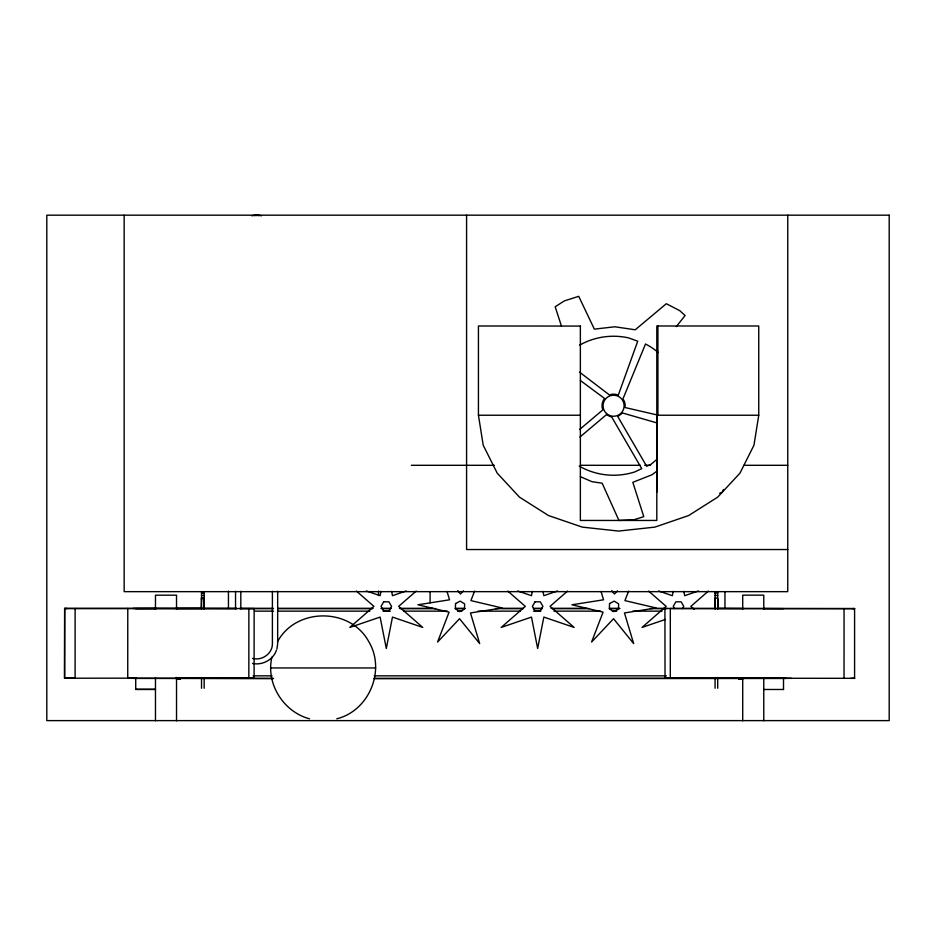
<?xml version="1.0" encoding="UTF-8"?>
<svg xmlns="http://www.w3.org/2000/svg" width="936" height="936" viewBox="0 0 936 936"><rect width="100%" height="100%" fill="white"/><g stroke="black" fill="none" stroke-linecap="round" stroke-linejoin="round"><path stroke-width="1.4" d="M69.954 678.155L64.572 678.226L64.642 608.447L236.785 608.423M75.126 608.494L75.091 678.214L64.561 678.202L64.678 608.447M273.499 678.413L127.741 678.214L127.776 608.494L254.136 608.564L254.101 678.284M201.532 599.953L201.532 597.659M204.165 599.953L204.165 597.835M248.836 678.272L248.871 608.564M650.321 608.575L664.923 608.575L665.028 678.261L665.765 678.296M670.293 678.261L670.316 608.552L854.591 608.622L854.591 678.378L853.889 678.378M715.069 601.427L715.069 599.941M717.701 601.427L717.701 599.941M791.411 678.354L374.084 678.424M844.038 678.331L844.061 608.611M204.025 608.564L204.165 598.127L201.532 598.127L201.205 608.447L176.471 608.529M271.943 657.06C265.543 683.502 283.433 711.922 309.535 718.813M276.951 649.022L277.664 643.816L277.664 591.283M580.367 325.985L580.367 520.451L656.815 520.451L656.815 325.985L758.745 325.985L758.745 415.233L753.96 445.22L739.966 473.148L717.69 497.145L688.662 515.549L654.861 527.12L618.591 531.075L582.309 527.12L548.508 515.549L519.48 497.145L497.215 473.148L483.21 445.22L478.436 415.233L478.436 325.985L580.367 326.079M380.964 591.388L380.121 595.682L366.35 590.967M532.327 591.388L531.484 595.682L517.713 590.967M673.171 591.388L672.329 595.682L658.558 590.967M474.587 591.096L470.925 600.608L502.094 607.967L470.469 612.951L479.677 643.617L459.541 618.719L437.58 642.037L449.081 612.144L417.912 604.785L449.549 599.8L447.034 591.435M628.594 591.096L624.932 600.608L656.101 607.967L624.464 612.951L633.672 643.617L613.536 618.719L591.587 642.037L603.077 612.144L571.919 604.785L603.544 599.8L601.041 591.435M276.424 650.239C273.265 659.833 262.267 665.566 252.521 663.437M723.481 489.516L722.311 492.172L719.632 493.319M682.449 608.657L683.771 606.376L681.139 601.813L675.874 601.813L673.241 606.376L674.552 608.657M277.571 641.628C296.01 607.347 350.321 607.347 368.761 641.64C385.971 670.211 369.158 710.775 336.784 718.813M676.295 326.629L685.093 315.526L679.747 310.658L666.315 303.72L635.228 329.788L614.835 326.781L594.348 329.144L578.729 296.326L564.326 300.912L555.177 306.774L561.495 326.219M463.46 590.85L460.477 594.032L457.727 590.639M617.467 590.85L614.472 594.032L611.723 590.639M64.678 678.155L66.093 678.155M416.192 591.061L398.654 606.376L422.768 627.436L392.476 617.081L386.299 648.496L380.121 617.081L349.818 627.436L373.944 606.376L356.394 591.061M567.567 591.061L550.017 606.376L574.142 627.436L543.839 617.081L537.662 648.496L531.484 617.081L501.181 627.436L525.307 606.376L507.768 591.061M708.4 591.061L690.862 606.376L694.149 609.242M579.536 429.542L602.796 409.921A11.583 11.583 0 0 1 604.574 398.467L580.39 380.519M579.946 437.03L606.329 414.753L611.805 417.187L641.733 468.655L634.69 471.955A69.498 69.498 0 0 1 579.244 466.151M657.505 458.839L651.105 464.244L646.706 466.315L617.772 416.543L622.615 413.01L657.493 423.072M657.177 470.902L652.006 474.751L632.83 482.332L643.769 516.649L634.046 519.749L618.942 520.451L602.152 483.198L591.962 481.689L580.367 476.681M406.247 590.967L392.476 595.682L391.634 591.388M557.61 590.967L543.839 595.682L542.997 591.388M698.455 590.967L684.684 595.682L683.842 591.388M665.438 619.433L642.026 627.436L666.151 606.376L648.601 591.061M201.532 593.272L204.165 592.956M715.069 593.26L717.701 592.944M201.532 591.95L204.165 591.88L204.165 609.079M135.72 608.657L156.101 608.587M854.591 608.657L853.059 608.657M478.436 415.233L580.367 415.233M656.815 415.233L758.745 415.233M411.302 465.297L494.325 465.297M580.449 465.297L640.306 465.297M644.682 465.297L650.532 465.297M743.956 465.297L787.749 465.297M656.815 492.172L656.967 415.233M787.749 549.537L466.584 549.537L466.584 215.175M201.532 595.495L204.165 595.495M715.069 595.471L717.701 595.471M239.71 608.423L273.335 608.423M277.723 608.423L372.739 608.423M381.116 608.423L391.271 608.423M399.496 608.447L432.678 608.423M455.188 608.423L464.981 608.423M501.38 608.423L523.306 608.423M533.543 608.423L542.318 608.423M551.082 608.423L586.17 608.423M609.558 608.423L619.796 608.423M655.258 608.423L854.591 608.587M127.776 608.494L64.596 608.494L67.205 608.517M236.983 608.575L133.088 608.447M239.909 608.575L273.499 608.575M277.887 608.575L372.82 608.575M381.385 608.587L390.347 608.575M400.374 608.587L435.626 608.575M456.066 608.575L464.829 608.575M495.507 608.575L523.259 608.575M533.473 608.575L542.236 608.575M552.462 608.575L588.978 608.575M609.43 608.575L619.644 608.575M254.51 611.149L273.499 611.149M277.887 611.149L369.895 611.149M383.046 611.149L390.347 611.149M403.486 611.149L447.303 611.149M457.529 611.149L461.916 611.149M477.98 611.149L520.334 611.149M533.473 611.149L540.786 611.149M553.925 611.149L600.666 611.149M612.343 611.149L616.73 611.149M632.794 611.149L662.009 611.149M270.691 667.953L375.64 667.965M253.059 675.839L272.037 675.839M374.283 675.839L666.385 675.839M64.561 678.214L136.539 678.155M175.757 678.155L254.229 678.155M853.187 678.308L854.591 678.308L665.028 678.237L667.66 678.261M850.695 678.378L854.568 678.343M273.335 678.553L133.088 678.424M374.002 678.577L786.146 678.413M176.53 678.822L180.472 678.822M738.761 678.811L742.716 678.811M176.53 678.974L180.472 678.974L180.472 678.343M738.761 678.963L742.716 678.963M135.72 689.259L155.47 689.259M155.47 689.493L135.72 689.493L135.72 678.343M763.776 689.481L783.514 689.481M853.187 608.587L854.24 608.587M667.684 608.552L665.051 608.54M742.774 608.505L718.041 608.435L717.701 598.104L715.069 598.104L715.221 608.552M763.144 608.575L783.514 608.634M252.521 658.394C261.846 661.003 272.481 653.726 272.399 643.816L272.399 591.283M657.493 415.034L625.037 407.523A11.583 11.583 0 0 0 622.955 398.911L645.501 344.003A69.498 69.498 0 0 1 658.3 352.533M579.489 372.107L609.418 394.933A11.583 11.583 0 0 1 618.287 395.144L637.732 341.195L628.43 337.849A69.498 69.498 0 0 0 579.665 345.091M787.749 215.175L787.749 591.657L124.16 591.657L124.16 215.175M783.514 678.331L783.514 689.563M763.776 609.359L763.776 595.156L742.716 595.156L742.716 609.359M763.776 677.512L763.776 720.814M742.716 677.512L742.716 720.814M738.761 678.331L738.761 679.045M724.944 591.681L724.944 608.388M717.701 609.067L717.701 591.868L715.069 591.938L715.069 609.067M717.701 677.524L717.701 688.241M715.069 677.524L715.069 688.241M657.903 325.985L657.903 415.233M430.104 591.681L430.104 602.842M378.507 591.107L378.507 595.483M240.809 591.283L240.809 608.798M235.544 591.283L235.544 608.798M228.442 591.107L228.442 608.575M204.165 677.547L204.165 688.264M201.532 591.88L201.532 609.079M201.532 677.547L201.532 688.264M176.53 609.371L176.53 595.179L155.47 595.179L155.47 609.371M176.53 677.453L176.53 720.825M155.47 677.769L155.47 720.825M254.206 215.619A18.369 18.369 0 0 1 259.003 215.619M251.772 215.806A18.661 18.661 0 0 1 261.436 215.806M455.551 603.568L455.352 608.833L459.81 611.641L464.467 609.184L464.665 603.919L460.208 601.111L455.551 603.568M609.547 603.568L609.348 608.833L613.805 611.641L618.462 609.184L618.661 603.919L614.203 601.111L609.547 603.568M383.666 601.813L381.034 606.376L383.666 610.939L388.931 610.939L391.564 606.376L388.931 601.813L383.666 601.813M535.029 601.813L532.397 606.376L535.029 610.939L540.294 610.939L542.927 606.376L540.294 601.813L535.029 601.813M889.2 215.175L46.8 215.175L46.8 720.615L889.2 720.615L889.2 215.175M606.505 413.525A10.53 10.53 0 0 0 623.879 407.991A10.53 10.53 0 0 0 610.401 395.706A10.53 10.53 0 0 0 606.505 413.525"/></g></svg>
